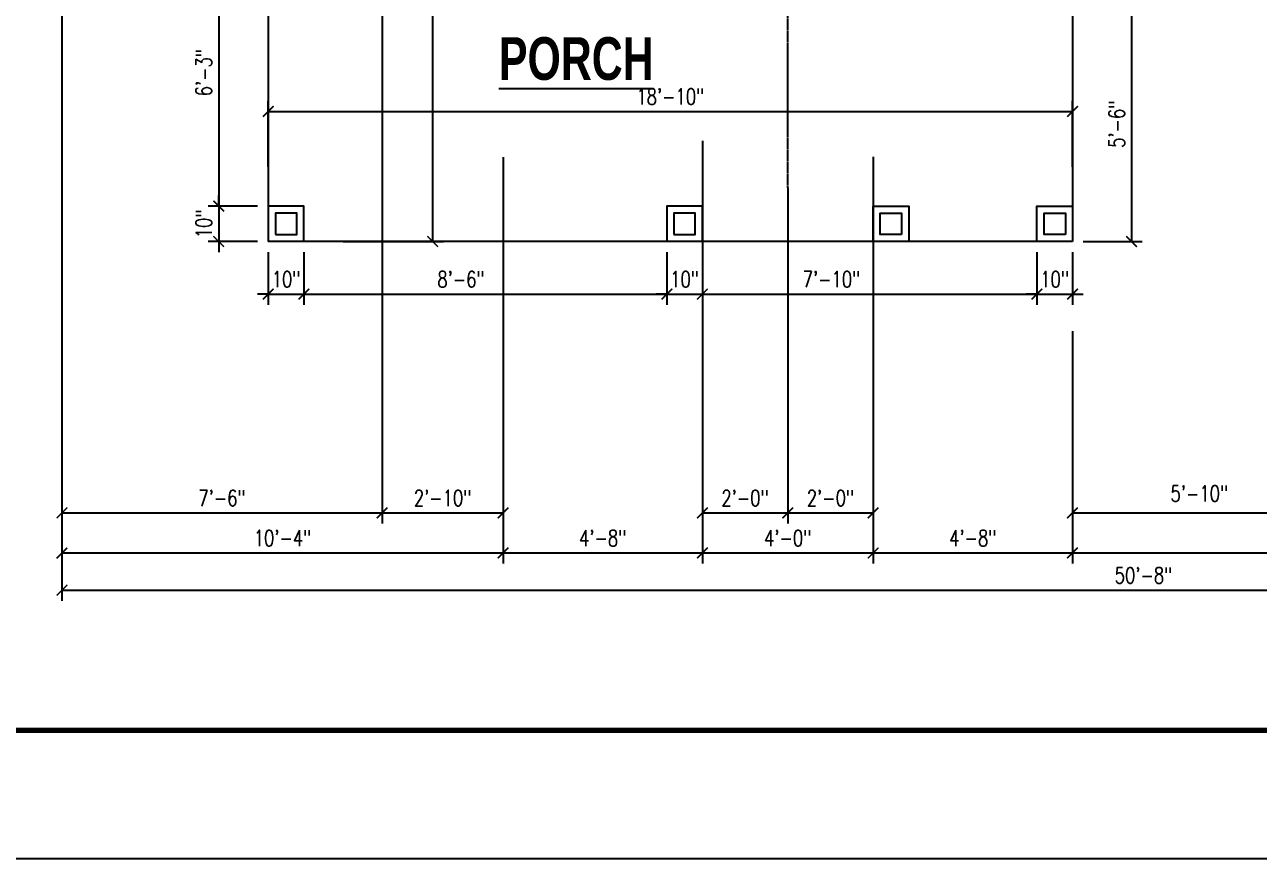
# Model space of a CAD drawing. Header units: inches. Extents: x 43 to 7578, y 1297 to 3809.
# Drawn here: x 389.5 to 736.2, y 1297.2 to 1531.6 of the extents above; entities that cross this region are included whole.
import ezdxf

# ---------------------------------------------------------------- set-up
doc = ezdxf.new("R2010")
doc.units = ezdxf.units.IN
doc.header["$LTSCALE"] = 0.5
doc.header["$MEASUREMENT"] = 0
doc.linetypes.add('CENTER2', pattern=[1.125, 0.75, -0.125, 0.125, -0.125])
doc.styles.add('Annotative', font='romans.shx', dxfattribs={"width": 0.75})
doc.styles.add('Arch-Dim', font='romans.shx', dxfattribs={"width": 0.75})
doc.dimstyles.new('Annotative', dxfattribs={"dimscale": 96, "dimtxt": 0.09375, "dimasz": 0.0625, "dimexe": 0.0625, "dimexo": 0.0625, "dimgap": 0.03125, "dimtad": 1, "dimdec": 4, "dimzin": 3, "dimdsep": 46, "dimlunit": 4, "dimtxsty": 'Arch-Dim', "dimblk": 'ARCHTICK', "dimcen": 0.09375, "dimazin": 2, "dimtfac": 0.75, "dimtdec": 4, "dimtix": 1, "dimtmove": 2, "dimatfit": 3, "dimfxl": 1, "dimtolj": 1, "dimtzin": 0, "dimarcsym": 0})

# ---------------------------------------------------------------- blocks, each defined once
blk = doc.blocks.new('_ArchTick')
at = {"color": 0, "linetype": 'ByBlock', "const_width": 0.15}
blk.add_lwpolyline([(-0.5, -0.5), (0.5, 0.5)], dxfattribs=at)
blk = doc.blocks.new('*D198')
at = {"color": 0, "lineweight": -2, "transparency": 16777216}
for p, q in [((399.95, 1625.82), (399.95, 1391.34)), ((489.95, 1587.63), (489.95, 1391.34)), ((399.95, 1394.34), (489.95, 1394.34))]:
    blk.add_line(p, q, dxfattribs=at)
at = {"layer": 'Defpoints', "color": 0, "transparency": 16777216}
for p in [(399.95, 1628.82), (489.95, 1590.63), (489.95, 1394.34)]:
    blk.add_point(p, dxfattribs=at)
at = {"color": 0, "lineweight": -2, "transparency": 16777216, "xscale": 3, "yscale": 3, "zscale": 3, "rotation": 180}
blk.add_blockref('_ArchTick', (399.95, 1394.34), dxfattribs=at)
at = {"color": 0, "lineweight": -2, "transparency": 16777216, "xscale": 3, "yscale": 3, "zscale": 3}
blk.add_blockref('_ArchTick', (489.95, 1394.34), dxfattribs=at)
at = {"color": 0, "transparency": 16777216, "insert": (444.95, 1398.52), "char_height": 4.5, "attachment_point": 5, "style": 'Arch-Dim'}
blk.add_mtext('\\A1;7\'-6"', dxfattribs=at)
blk = doc.blocks.new('*D199')
at = {"color": 0, "lineweight": -2, "transparency": 16777216}
for p, q in [((489.95, 1587.63), (489.95, 1391.34)), ((523.95, 1494.16), (523.95, 1391.34)), ((489.95, 1394.34), (523.95, 1394.34))]:
    blk.add_line(p, q, dxfattribs=at)
at = {"layer": 'Defpoints', "color": 0, "transparency": 16777216}
for p in [(489.95, 1590.63), (523.95, 1497.16), (523.95, 1394.34)]:
    blk.add_point(p, dxfattribs=at)
at = {"color": 0, "lineweight": -2, "transparency": 16777216, "xscale": 3, "yscale": 3, "zscale": 3, "rotation": 180}
blk.add_blockref('_ArchTick', (489.95, 1394.34), dxfattribs=at)
at = {"color": 0, "lineweight": -2, "transparency": 16777216, "xscale": 3, "yscale": 3, "zscale": 3}
blk.add_blockref('_ArchTick', (523.95, 1394.34), dxfattribs=at)
at = {"color": 0, "transparency": 16777216, "insert": (506.95, 1398.52), "char_height": 4.5, "attachment_point": 5, "style": 'Arch-Dim'}
blk.add_mtext('\\A1;2\'-10"', dxfattribs=at)
blk = doc.blocks.new('*D201')
at = {"color": 0, "lineweight": -2, "transparency": 16777216}
for p, q in [((399.95, 1622.82), (399.95, 1380.07)), ((523.95, 1494.39), (523.95, 1380.07)), ((399.95, 1383.07), (523.95, 1383.07))]:
    blk.add_line(p, q, dxfattribs=at)
at = {"layer": 'Defpoints', "color": 0, "transparency": 16777216}
for p in [(399.95, 1625.82), (523.95, 1497.39), (523.95, 1383.07)]:
    blk.add_point(p, dxfattribs=at)
at = {"color": 0, "lineweight": -2, "transparency": 16777216, "xscale": 3, "yscale": 3, "zscale": 3, "rotation": 180}
blk.add_blockref('_ArchTick', (399.95, 1383.07), dxfattribs=at)
at = {"color": 0, "lineweight": -2, "transparency": 16777216, "xscale": 3, "yscale": 3, "zscale": 3}
blk.add_blockref('_ArchTick', (523.95, 1383.07), dxfattribs=at)
at = {"color": 0, "transparency": 16777216, "insert": (461.95, 1387.25), "char_height": 4.5, "attachment_point": 5, "style": 'Arch-Dim'}
blk.add_mtext('\\A1;10\'-4"', dxfattribs=at)
blk = doc.blocks.new('*D202')
at = {"color": 0, "lineweight": -2, "transparency": 16777216}
for p, q in [((579.95, 1498.68), (579.95, 1380.07)), ((523.95, 1494.39), (523.95, 1380.07)), ((523.95, 1383.07), (579.95, 1383.07))]:
    blk.add_line(p, q, dxfattribs=at)
at = {"layer": 'Defpoints', "color": 0, "transparency": 16777216}
for p in [(579.95, 1501.68), (523.95, 1497.39), (579.95, 1383.07)]:
    blk.add_point(p, dxfattribs=at)
at = {"color": 0, "lineweight": -2, "transparency": 16777216, "xscale": 3, "yscale": 3, "zscale": 3, "rotation": 180}
blk.add_blockref('_ArchTick', (523.95, 1383.07), dxfattribs=at)
at = {"color": 0, "lineweight": -2, "transparency": 16777216, "xscale": 3, "yscale": 3, "zscale": 3}
blk.add_blockref('_ArchTick', (579.95, 1383.07), dxfattribs=at)
at = {"color": 0, "transparency": 16777216, "insert": (551.95, 1387.25), "char_height": 4.5, "attachment_point": 5, "style": 'Arch-Dim'}
blk.add_mtext('\\A1;4\'-8"', dxfattribs=at)
blk = doc.blocks.new('*D203')
at = {"color": 0, "lineweight": -2, "transparency": 16777216}
for p, q in [((579.95, 1498.93), (579.95, 1380.07)), ((627.95, 1494.5), (627.95, 1380.07)), ((579.95, 1383.07), (627.95, 1383.07))]:
    blk.add_line(p, q, dxfattribs=at)
at = {"layer": 'Defpoints', "color": 0, "transparency": 16777216}
for p in [(579.95, 1501.93), (627.95, 1497.5), (627.95, 1383.07)]:
    blk.add_point(p, dxfattribs=at)
at = {"color": 0, "lineweight": -2, "transparency": 16777216, "xscale": 3, "yscale": 3, "zscale": 3, "rotation": 180}
blk.add_blockref('_ArchTick', (579.95, 1383.07), dxfattribs=at)
at = {"color": 0, "lineweight": -2, "transparency": 16777216, "xscale": 3, "yscale": 3, "zscale": 3}
blk.add_blockref('_ArchTick', (627.95, 1383.07), dxfattribs=at)
at = {"color": 0, "transparency": 16777216, "insert": (603.95, 1387.25), "char_height": 4.5, "attachment_point": 5, "style": 'Arch-Dim'}
blk.add_mtext('\\A1;4\'-0"', dxfattribs=at)
blk = doc.blocks.new('*D204')
at = {"color": 0, "lineweight": -2, "transparency": 16777216}
for p, q in [((823.95, 1519.2), (823.95, 1380.07)), ((683.97, 1445.48), (683.97, 1380.07)), ((683.97, 1383.07), (823.95, 1383.07))]:
    blk.add_line(p, q, dxfattribs=at)
at = {"layer": 'Defpoints', "color": 0, "transparency": 16777216}
for p in [(823.95, 1522.2), (683.97, 1448.48), (823.95, 1383.07)]:
    blk.add_point(p, dxfattribs=at)
at = {"color": 0, "lineweight": -2, "transparency": 16777216, "xscale": 3, "yscale": 3, "zscale": 3, "rotation": 180}
blk.add_blockref('_ArchTick', (683.97, 1383.07), dxfattribs=at)
at = {"color": 0, "lineweight": -2, "transparency": 16777216, "xscale": 3, "yscale": 3, "zscale": 3}
blk.add_blockref('_ArchTick', (823.95, 1383.07), dxfattribs=at)
at = {"color": 0, "transparency": 16777216, "insert": (772.76, 1387.25), "char_height": 4.5, "attachment_point": 5, "style": 'Arch-Dim'}
blk.add_mtext('\\A1;11\'-8"', dxfattribs=at)
blk = doc.blocks.new('*D208')
at = {"color": 0, "lineweight": -2, "transparency": 16777216}
for p, q in [((683.97, 1445.48), (683.97, 1391.34)), ((753.95, 1382.25), (753.95, 1397.34)), ((683.97, 1394.34), (753.95, 1394.34))]:
    blk.add_line(p, q, dxfattribs=at)
at = {"layer": 'Defpoints', "color": 0, "transparency": 16777216}
for p in [(683.97, 1448.48), (753.95, 1394.34), (753.95, 1379.25)]:
    blk.add_point(p, dxfattribs=at)
at = {"color": 0, "lineweight": -2, "transparency": 16777216, "xscale": 3, "yscale": 3, "zscale": 3, "rotation": 180}
blk.add_blockref('_ArchTick', (683.97, 1394.34), dxfattribs=at)
at = {"color": 0, "lineweight": -2, "transparency": 16777216, "xscale": 3, "yscale": 3, "zscale": 3}
blk.add_blockref('_ArchTick', (753.95, 1394.34), dxfattribs=at)
at = {"color": 0, "transparency": 16777216, "insert": (719.64, 1399.78), "char_height": 4.5, "attachment_point": 5, "style": 'Arch-Dim'}
blk.add_mtext('\\A1;5\'-10"', dxfattribs=at)
blk = doc.blocks.new('*D209')
at = {"color": 0, "lineweight": -2, "transparency": 16777216}
for p, q in [((1007.95, 1759.83), (1007.95, 1369.59)), ((399.95, 1606.24), (399.95, 1369.59)), ((399.95, 1372.59), (1007.95, 1372.59))]:
    blk.add_line(p, q, dxfattribs=at)
at = {"layer": 'Defpoints', "color": 0, "transparency": 16777216}
for p in [(1007.95, 1762.83), (399.95, 1609.24), (1007.95, 1372.59)]:
    blk.add_point(p, dxfattribs=at)
at = {"color": 0, "lineweight": -2, "transparency": 16777216, "xscale": 3, "yscale": 3, "zscale": 3, "rotation": 180}
blk.add_blockref('_ArchTick', (399.95, 1372.59), dxfattribs=at)
at = {"color": 0, "lineweight": -2, "transparency": 16777216, "xscale": 3, "yscale": 3, "zscale": 3}
blk.add_blockref('_ArchTick', (1007.95, 1372.59), dxfattribs=at)
at = {"color": 0, "transparency": 16777216, "insert": (703.95, 1376.77), "char_height": 4.5, "attachment_point": 5, "style": 'Arch-Dim'}
blk.add_mtext('\\A1;50\'-8"', dxfattribs=at)
blk = doc.blocks.new('*D210')
at = {"color": 0, "lineweight": -2, "transparency": 16777216}
for p, q in [((627.95, 1494.5), (627.95, 1380.07)), ((683.97, 1445.48), (683.97, 1380.07)), ((627.95, 1383.07), (683.97, 1383.07))]:
    blk.add_line(p, q, dxfattribs=at)
at = {"layer": 'Defpoints', "color": 0, "transparency": 16777216}
for p in [(627.95, 1497.5), (683.97, 1448.48), (683.97, 1383.07)]:
    blk.add_point(p, dxfattribs=at)
at = {"color": 0, "lineweight": -2, "transparency": 16777216, "xscale": 3, "yscale": 3, "zscale": 3, "rotation": 180}
blk.add_blockref('_ArchTick', (627.95, 1383.07), dxfattribs=at)
at = {"color": 0, "lineweight": -2, "transparency": 16777216, "xscale": 3, "yscale": 3, "zscale": 3}
blk.add_blockref('_ArchTick', (683.97, 1383.07), dxfattribs=at)
at = {"color": 0, "transparency": 16777216, "insert": (655.96, 1387.25), "char_height": 4.5, "attachment_point": 5, "style": 'Arch-Dim'}
blk.add_mtext('\\A1;4\'-8"', dxfattribs=at)
blk = doc.blocks.new('*D257')
at = {"color": 0, "lineweight": -2, "transparency": 16777216}
for p, q in [((457.95, 1491.63), (457.95, 1510.22)), ((683.97, 1491.63), (683.97, 1510.22)), ((457.95, 1507.22), (683.97, 1507.22))]:
    blk.add_line(p, q, dxfattribs=at)
at = {"layer": 'Defpoints', "color": 0, "transparency": 16777216}
for p in [(683.97, 1507.22), (457.95, 1488.63), (683.97, 1488.63)]:
    blk.add_point(p, dxfattribs=at)
at = {"color": 0, "lineweight": -2, "transparency": 16777216, "xscale": 3, "yscale": 3, "zscale": 3, "rotation": 180}
blk.add_blockref('_ArchTick', (457.95, 1507.22), dxfattribs=at)
at = {"color": 0, "lineweight": -2, "transparency": 16777216, "xscale": 3, "yscale": 3, "zscale": 3}
blk.add_blockref('_ArchTick', (683.97, 1507.22), dxfattribs=at)
at = {"color": 0, "transparency": 16777216, "insert": (570.96, 1511.4), "char_height": 4.5, "attachment_point": 5, "style": 'Arch-Dim'}
blk.add_mtext('\\A1;18\'-10"', dxfattribs=at)
blk = doc.blocks.new('*D258')
at = {"color": 0, "lineweight": -2, "transparency": 16777216}
for p, q in [((478.95, 1650.63), (507.17, 1650.63)), ((504.17, 1470.63), (504.17, 1650.63)), ((478.95, 1470.63), (507.17, 1470.63))]:
    blk.add_line(p, q, dxfattribs=at)
at = {"layer": 'Defpoints', "color": 0, "transparency": 16777216}
for p in [(475.95, 1650.63), (504.17, 1650.63), (475.95, 1470.63)]:
    blk.add_point(p, dxfattribs=at)
at = {"color": 0, "lineweight": -2, "transparency": 16777216, "xscale": 3, "yscale": 3, "zscale": 3}
for p, rotation in [((504.17, 1650.63), 90), ((504.17, 1470.63), 270)]:
    blk.add_blockref('_ArchTick', p, dxfattribs=dict(at, rotation=rotation))
at = {"color": 0, "transparency": 16777216, "insert": (499.99, 1560.63), "char_height": 4.5, "attachment_point": 5, "rotation": 90, "style": 'Arch-Dim'}
blk.add_mtext('\\A1;15\'-0"', dxfattribs=at)
blk = doc.blocks.new('*D316')
at = {"color": 0, "lineweight": -2, "transparency": 16777216}
for p, q in [((579.95, 1495.93), (579.95, 1391.34)), ((603.95, 1485.77), (603.95, 1391.34)), ((579.95, 1394.34), (603.95, 1394.34))]:
    blk.add_line(p, q, dxfattribs=at)
at = {"layer": 'Defpoints', "color": 0, "transparency": 16777216}
for p in [(579.95, 1498.93), (603.95, 1488.77), (603.95, 1394.34)]:
    blk.add_point(p, dxfattribs=at)
at = {"color": 0, "lineweight": -2, "transparency": 16777216, "xscale": 3, "yscale": 3, "zscale": 3, "rotation": 180}
blk.add_blockref('_ArchTick', (579.95, 1394.34), dxfattribs=at)
at = {"color": 0, "lineweight": -2, "transparency": 16777216, "xscale": 3, "yscale": 3, "zscale": 3}
blk.add_blockref('_ArchTick', (603.95, 1394.34), dxfattribs=at)
at = {"color": 0, "transparency": 16777216, "insert": (591.95, 1398.52), "char_height": 4.5, "attachment_point": 5, "style": 'Arch-Dim'}
blk.add_mtext('\\A1;2\'-0"', dxfattribs=at)
blk = doc.blocks.new('*D317')
at = {"color": 0, "lineweight": -2, "transparency": 16777216}
for p, q in [((627.95, 1494.26), (627.95, 1391.34)), ((603.95, 1485.77), (603.95, 1391.34)), ((603.95, 1394.34), (627.95, 1394.34))]:
    blk.add_line(p, q, dxfattribs=at)
at = {"layer": 'Defpoints', "color": 0, "transparency": 16777216}
for p in [(627.95, 1497.26), (603.95, 1488.77), (627.95, 1394.34)]:
    blk.add_point(p, dxfattribs=at)
at = {"color": 0, "lineweight": -2, "transparency": 16777216, "xscale": 3, "yscale": 3, "zscale": 3, "rotation": 180}
blk.add_blockref('_ArchTick', (603.95, 1394.34), dxfattribs=at)
at = {"color": 0, "lineweight": -2, "transparency": 16777216, "xscale": 3, "yscale": 3, "zscale": 3}
blk.add_blockref('_ArchTick', (627.95, 1394.34), dxfattribs=at)
at = {"color": 0, "transparency": 16777216, "insert": (615.95, 1398.52), "char_height": 4.5, "attachment_point": 5, "style": 'Arch-Dim'}
blk.add_mtext('\\A1;2\'-0"', dxfattribs=at)
blk = doc.blocks.new('*D466')
at = {"color": 0, "lineweight": -2, "transparency": 16777216}
for p, q in [((454.95, 1555.63), (441.02, 1555.63)), ((444.02, 1555.63), (444.02, 1480.63)), ((454.95, 1480.63), (441.02, 1480.63))]:
    blk.add_line(p, q, dxfattribs=at)
at = {"layer": 'Defpoints', "color": 0, "transparency": 16777216}
for p in [(457.95, 1555.63), (444.02, 1480.63), (457.95, 1480.63)]:
    blk.add_point(p, dxfattribs=at)
at = {"color": 0, "lineweight": -2, "transparency": 16777216, "xscale": 3, "yscale": 3, "zscale": 3}
for p, rotation in [((444.02, 1555.63), 90), ((444.02, 1480.63), 270)]:
    blk.add_blockref('_ArchTick', p, dxfattribs=dict(at, rotation=rotation))
at = {"color": 0, "transparency": 16777216, "insert": (439.84, 1518.13), "char_height": 4.5, "attachment_point": 5, "rotation": 90, "style": 'Arch-Dim'}
blk.add_mtext('\\A1;6\'-3"', dxfattribs=at)
blk = doc.blocks.new('*D467')
at = {"color": 0, "lineweight": -2, "transparency": 16777216}
for p, q in [((454.95, 1480.63), (441.02, 1480.63)), ((444.02, 1480.63), (444.02, 1483.63)), ((444.02, 1480.63), (444.02, 1470.63)), ((454.95, 1470.63), (441.02, 1470.63)), ((444.02, 1470.63), (444.02, 1467.63))]:
    blk.add_line(p, q, dxfattribs=at)
at = {"layer": 'Defpoints', "color": 0, "transparency": 16777216}
for p in [(457.95, 1480.63), (444.02, 1470.63), (457.95, 1470.63)]:
    blk.add_point(p, dxfattribs=at)
at = {"color": 0, "lineweight": -2, "transparency": 16777216, "xscale": 3, "yscale": 3, "zscale": 3}
for p, rotation in [((444.02, 1480.63), 270), ((444.02, 1470.63), 90)]:
    blk.add_blockref('_ArchTick', p, dxfattribs=dict(at, rotation=rotation))
at = {"color": 0, "transparency": 16777216, "insert": (439.84, 1475.63), "char_height": 4.5, "attachment_point": 5, "rotation": 90, "style": 'Arch-Dim'}
blk.add_mtext('\\A1;10"', dxfattribs=at)
blk = doc.blocks.new('*D468')
at = {"color": 0, "lineweight": -2, "transparency": 16777216}
for p, q in [((457.95, 1467.63), (457.95, 1452.86)), ((467.95, 1467.63), (467.95, 1452.86)), ((457.95, 1455.86), (454.95, 1455.86)), ((457.95, 1455.86), (467.95, 1455.86)), ((467.95, 1455.86), (470.95, 1455.86))]:
    blk.add_line(p, q, dxfattribs=at)
at = {"layer": 'Defpoints', "color": 0, "transparency": 16777216}
for p in [(457.95, 1470.63), (467.95, 1470.63), (467.95, 1455.86)]:
    blk.add_point(p, dxfattribs=at)
at = {"color": 0, "lineweight": -2, "transparency": 16777216, "xscale": 3, "yscale": 3, "zscale": 3}
blk.add_blockref('_ArchTick', (457.95, 1455.86), dxfattribs=at)
at = {"color": 0, "lineweight": -2, "transparency": 16777216, "xscale": 3, "yscale": 3, "zscale": 3, "rotation": 180}
blk.add_blockref('_ArchTick', (467.95, 1455.86), dxfattribs=at)
at = {"color": 0, "transparency": 16777216, "insert": (462.95, 1460.04), "char_height": 4.5, "attachment_point": 5, "style": 'Arch-Dim'}
blk.add_mtext('\\A1;10"', dxfattribs=at)
blk = doc.blocks.new('*D469')
at = {"color": 0, "lineweight": -2, "transparency": 16777216}
for p, q in [((467.95, 1467.63), (467.95, 1452.86)), ((569.95, 1467.63), (569.95, 1452.86)), ((467.95, 1455.86), (569.95, 1455.86))]:
    blk.add_line(p, q, dxfattribs=at)
at = {"layer": 'Defpoints', "color": 0, "transparency": 16777216}
for p in [(467.95, 1470.63), (569.95, 1470.63), (569.95, 1455.86)]:
    blk.add_point(p, dxfattribs=at)
at = {"color": 0, "lineweight": -2, "transparency": 16777216, "xscale": 3, "yscale": 3, "zscale": 3, "rotation": 180}
blk.add_blockref('_ArchTick', (467.95, 1455.86), dxfattribs=at)
at = {"color": 0, "lineweight": -2, "transparency": 16777216, "xscale": 3, "yscale": 3, "zscale": 3}
blk.add_blockref('_ArchTick', (569.95, 1455.86), dxfattribs=at)
at = {"color": 0, "transparency": 16777216, "insert": (512.12, 1460.04), "char_height": 4.5, "attachment_point": 5, "style": 'Arch-Dim'}
blk.add_mtext('\\A1;8\'-6"', dxfattribs=at)
blk = doc.blocks.new('*D470')
at = {"color": 0, "lineweight": -2, "transparency": 16777216}
for p, q in [((569.95, 1467.63), (569.95, 1452.86)), ((579.95, 1467.63), (579.95, 1452.86)), ((569.95, 1455.86), (566.95, 1455.86)), ((569.95, 1455.86), (579.95, 1455.86)), ((579.95, 1455.86), (582.95, 1455.86))]:
    blk.add_line(p, q, dxfattribs=at)
at = {"layer": 'Defpoints', "color": 0, "transparency": 16777216}
for p in [(569.95, 1470.63), (579.95, 1470.63), (579.95, 1455.86)]:
    blk.add_point(p, dxfattribs=at)
at = {"color": 0, "lineweight": -2, "transparency": 16777216, "xscale": 3, "yscale": 3, "zscale": 3}
blk.add_blockref('_ArchTick', (569.95, 1455.86), dxfattribs=at)
at = {"color": 0, "lineweight": -2, "transparency": 16777216, "xscale": 3, "yscale": 3, "zscale": 3, "rotation": 180}
blk.add_blockref('_ArchTick', (579.95, 1455.86), dxfattribs=at)
at = {"color": 0, "transparency": 16777216, "insert": (574.95, 1460.04), "char_height": 4.5, "attachment_point": 5, "style": 'Arch-Dim'}
blk.add_mtext('\\A1;10"', dxfattribs=at)
blk = doc.blocks.new('*D471')
at = {"color": 0, "lineweight": -2, "transparency": 16777216}
for p, q in [((579.95, 1467.63), (579.95, 1452.86)), ((673.97, 1467.63), (673.97, 1452.86)), ((579.95, 1455.86), (673.97, 1455.86))]:
    blk.add_line(p, q, dxfattribs=at)
at = {"layer": 'Defpoints', "color": 0, "transparency": 16777216}
for p in [(579.95, 1470.63), (673.97, 1470.63), (673.97, 1455.86)]:
    blk.add_point(p, dxfattribs=at)
at = {"color": 0, "lineweight": -2, "transparency": 16777216, "xscale": 3, "yscale": 3, "zscale": 3, "rotation": 180}
blk.add_blockref('_ArchTick', (579.95, 1455.86), dxfattribs=at)
at = {"color": 0, "lineweight": -2, "transparency": 16777216, "xscale": 3, "yscale": 3, "zscale": 3}
blk.add_blockref('_ArchTick', (673.97, 1455.86), dxfattribs=at)
at = {"color": 0, "transparency": 16777216, "insert": (616.25, 1460.04), "char_height": 4.5, "attachment_point": 5, "style": 'Arch-Dim'}
blk.add_mtext('\\A1;7\'-10"', dxfattribs=at)
blk = doc.blocks.new('*D472')
at = {"color": 0, "lineweight": -2, "transparency": 16777216}
for p, q in [((673.97, 1467.63), (673.97, 1452.86)), ((683.97, 1467.63), (683.97, 1452.86)), ((673.97, 1455.86), (670.97, 1455.86)), ((673.97, 1455.86), (683.97, 1455.86)), ((683.97, 1455.86), (686.97, 1455.86))]:
    blk.add_line(p, q, dxfattribs=at)
at = {"layer": 'Defpoints', "color": 0, "transparency": 16777216}
for p in [(673.97, 1470.63), (683.97, 1470.63), (683.97, 1455.86)]:
    blk.add_point(p, dxfattribs=at)
at = {"color": 0, "lineweight": -2, "transparency": 16777216, "xscale": 3, "yscale": 3, "zscale": 3}
blk.add_blockref('_ArchTick', (673.97, 1455.86), dxfattribs=at)
at = {"color": 0, "lineweight": -2, "transparency": 16777216, "xscale": 3, "yscale": 3, "zscale": 3, "rotation": 180}
blk.add_blockref('_ArchTick', (683.97, 1455.86), dxfattribs=at)
at = {"color": 0, "transparency": 16777216, "insert": (678.97, 1460.04), "char_height": 4.5, "attachment_point": 5, "style": 'Arch-Dim'}
blk.add_mtext('\\A1;10"', dxfattribs=at)
blk = doc.blocks.new('*D802')
at = {"color": 0, "lineweight": -2, "transparency": 16777216}
for p, q in [((686.97, 1536.63), (703.6, 1536.63)), ((700.6, 1536.63), (700.6, 1470.63)), ((686.97, 1470.63), (703.6, 1470.63))]:
    blk.add_line(p, q, dxfattribs=at)
at = {"layer": 'Defpoints', "color": 0, "transparency": 16777216}
for p in [(683.97, 1536.63), (683.97, 1470.63), (700.6, 1470.63)]:
    blk.add_point(p, dxfattribs=at)
at = {"color": 0, "lineweight": -2, "transparency": 16777216, "xscale": 3, "yscale": 3, "zscale": 3}
for p, rotation in [((700.6, 1536.63), 90), ((700.6, 1470.63), 270)]:
    blk.add_blockref('_ArchTick', p, dxfattribs=dict(at, rotation=rotation))
at = {"color": 0, "transparency": 16777216, "insert": (696.43, 1503.63), "char_height": 4.5, "attachment_point": 5, "rotation": 90, "style": 'Arch-Dim'}
blk.add_mtext('\\A1;5\'-6"', dxfattribs=at)

msp = doc.modelspace()

# ---------------------------------------------------------------- linework, layer by layer
for p, q in [((457.95449, 1650.625), (457.95449, 1470.625)), ((683.97318, 1536.625), (683.97318, 1470.625)), ((683.97318, 1470.625), (457.95449, 1470.625))]:
    msp.add_line(p, q)
at = {"linetype": 'CENTER2'}
msp.add_line((603.95449, 1485.7723), (603.95449, 1576.0229), dxfattribs=at)
for points in [[(42.74877, 2449.21089), (42.74877, 1297.21089), (1770.74877, 1297.21089), (1770.74877, 2449.21089)], [(459.95449, 1472.625), (465.95449, 1472.625), (465.95449, 1478.625), (459.95449, 1478.625)], [(571.95449, 1472.625), (577.95449, 1472.625), (577.95449, 1478.625), (571.95449, 1478.625)], [(635.95449, 1472.625), (629.95449, 1472.625), (629.95449, 1478.625), (635.95449, 1478.625)], [(681.97318, 1472.625), (675.97318, 1472.625), (675.97318, 1478.625), (681.97318, 1478.625)]]:
    msp.add_lwpolyline(points, close=True)
at = {"lineweight": 70}
msp.add_lwpolyline([(78.74877, 2413.21089), (78.74877, 1333.21089), (1734.74877, 1333.21089), (1734.74877, 2413.21089)], close=True, dxfattribs=at)
for points in [[(467.95449, 1470.625), (467.95449, 1480.625), (457.95449, 1480.625)], [(579.95449, 1470.625), (579.95449, 1480.625), (569.95449, 1480.625), (569.95449, 1470.625)], [(627.95449, 1470.625), (627.95449, 1480.625), (637.95449, 1480.625), (637.95449, 1470.625)], [(673.97318, 1470.625), (673.97318, 1480.625), (683.97318, 1480.625)]]:
    msp.add_lwpolyline(points)

# ---------------------------------------------------------------- texts
at = {"insert": (522.77993, 1528.09832), "char_height": 12, "attachment_point": 1, "style": 'Annotative'}
msp.add_mtext_dynamic_manual_height_columns('{\\fCityBlueprint|b1|i0|c2|p2;\\LPORCH}', width=12.0696729, gutter_width=22.5, heights=[0], dxfattribs=at)

# ---------------------------------------------------------------- dimensions: what is measured, and where the dimension line sits
for base, p1, p2, picture, middle in [((1007.95449, 1372.58696), (399.95449, 1609.24361), (1007.95449, 1762.83106), '*D209', (703.95449, 1376.76553)), ((489.95449, 1394.34349), (399.95449, 1628.81926), (489.95449, 1590.63185), '*D198', (444.95449, 1398.52206)), ((523.95449, 1383.07125), (399.95449, 1625.81926), (523.95449, 1497.39441), '*D201', (461.95449, 1387.24982)), ((523.95449, 1394.34349), (489.95449, 1590.63185), (523.95449, 1497.16401), '*D199', (506.95449, 1398.52206)), ((683.97318, 1507.22377), (457.95449, 1488.625), (683.97318, 1488.625), '*D257', (570.96383, 1511.40234)), ((579.95449, 1383.07125), (523.95449, 1497.39441), (579.95449, 1501.68492), '*D202', (551.95449, 1387.24982)), ((627.95449, 1383.07125), (579.95449, 1501.93149), (627.95449, 1497.49644), '*D203', (603.95449, 1387.24982)), ((603.95449, 1394.34349), (579.95449, 1498.93149), (603.95449, 1488.7723), '*D316', (591.95449, 1398.52206)), ((627.95449, 1394.34349), (603.95449, 1488.7723), (627.95449, 1497.26169), '*D317', (615.95449, 1398.52206)), ((683.97318, 1383.07125), (627.95449, 1497.49644), (683.97318, 1448.48396), '*D210', (655.96383, 1387.24982)), ((467.95449, 1455.8648), (457.95449, 1470.625), (467.95449, 1470.625), '*D468', (462.95449, 1460.04337)), ((579.95449, 1455.8648), (569.95449, 1470.625), (579.95449, 1470.625), '*D470', (574.95449, 1460.04337)), ((683.97318, 1455.8648), (673.97318, 1470.625), (683.97318, 1470.625), '*D472', (678.97318, 1460.04337))]:
    dim = msp.add_linear_dim(base=base, p1=p1, p2=p2, dimstyle='Annotative')
    dim.commit()
    dim.dimension.update_dxf_attribs({"geometry": picture, "text_midpoint": middle})
for base, p1, p2, picture, middle in [((504.17288, 1650.625), (475.95449, 1470.625), (475.95449, 1650.625), '*D258', (499.9943, 1560.625)), ((444.0156, 1480.625), (457.95449, 1555.625), (457.95449, 1480.625), '*D466', (439.83703, 1518.125)), ((700.60442, 1470.625), (683.97318, 1536.625), (683.97318, 1470.625), '*D802', (696.42585, 1503.625)), ((444.0156, 1470.625), (457.95449, 1480.625), (457.95449, 1470.625), '*D467', (439.83703, 1475.625))]:
    dim = msp.add_linear_dim(base=base, p1=p1, p2=p2, angle=90, dimstyle='Annotative')
    dim.commit()
    dim.dimension.update_dxf_attribs({"geometry": picture, "text_midpoint": middle})
for base, p1, p2, picture, middle in [((823.95449, 1383.07125), (683.97318, 1448.48396), (823.95449, 1522.20267), '*D204', (772.7617, 1387.24982)), ((569.95449, 1455.8648), (467.95449, 1470.625), (569.95449, 1470.625), '*D469', (512.12413, 1460.04337)), ((673.97318, 1455.8648), (579.95449, 1470.625), (673.97318, 1470.625), '*D471', (616.24956, 1460.04337)), ((753.95449, 1394.34349), (683.97318, 1448.48396), (753.95449, 1379.24844), '*D208', (719.6353, 1399.78099))]:
    dim = msp.add_linear_dim(base=base, p1=p1, p2=p2, dimstyle='Annotative')
    dim.commit()
    dim.dimension.update_dxf_attribs({"geometry": picture, "text_midpoint": middle, "dimtype": 160})

doc.saveas('drawing.dxf')
